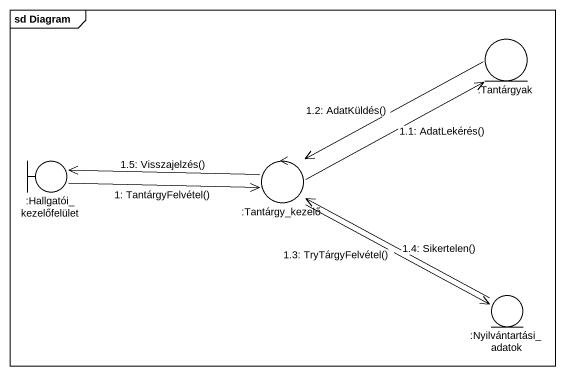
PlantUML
@startuml
mainframe sd Diagram
entity ":Tantárgyak" as Tantárgyak
boundary ":Hallgatói_kezelőfelület" as Hallgatói_kezelőfelület
control ":Tantárgy_kezelő" as Tantárgy_kezelő
entity ":Nyilvántartási_adatok" as Nyilvántartási_adatok
Hallgatói_kezelőfelület -right-> Tantárgy_kezelő : 1: TantárgyFelvétel()
Tantárgy_kezelő -right-> Tantárgyak : 1.1: AdatLekérés()
Tantárgyak -left-> Tantárgy_kezelő : 1.2: AdatKüldés()
Tantárgy_kezelő -right-> Nyilvántartási_adatok : 1.3: TryTárgyFelvétel()
Nyilvántartási_adatok -left-> Tantárgy_kezelő : 1.4: Sikertelen()
Tantárgy_kezelő -left-> Hallgatói_kezelőfelület : 1.5: Visszajelzés()
@enduml
